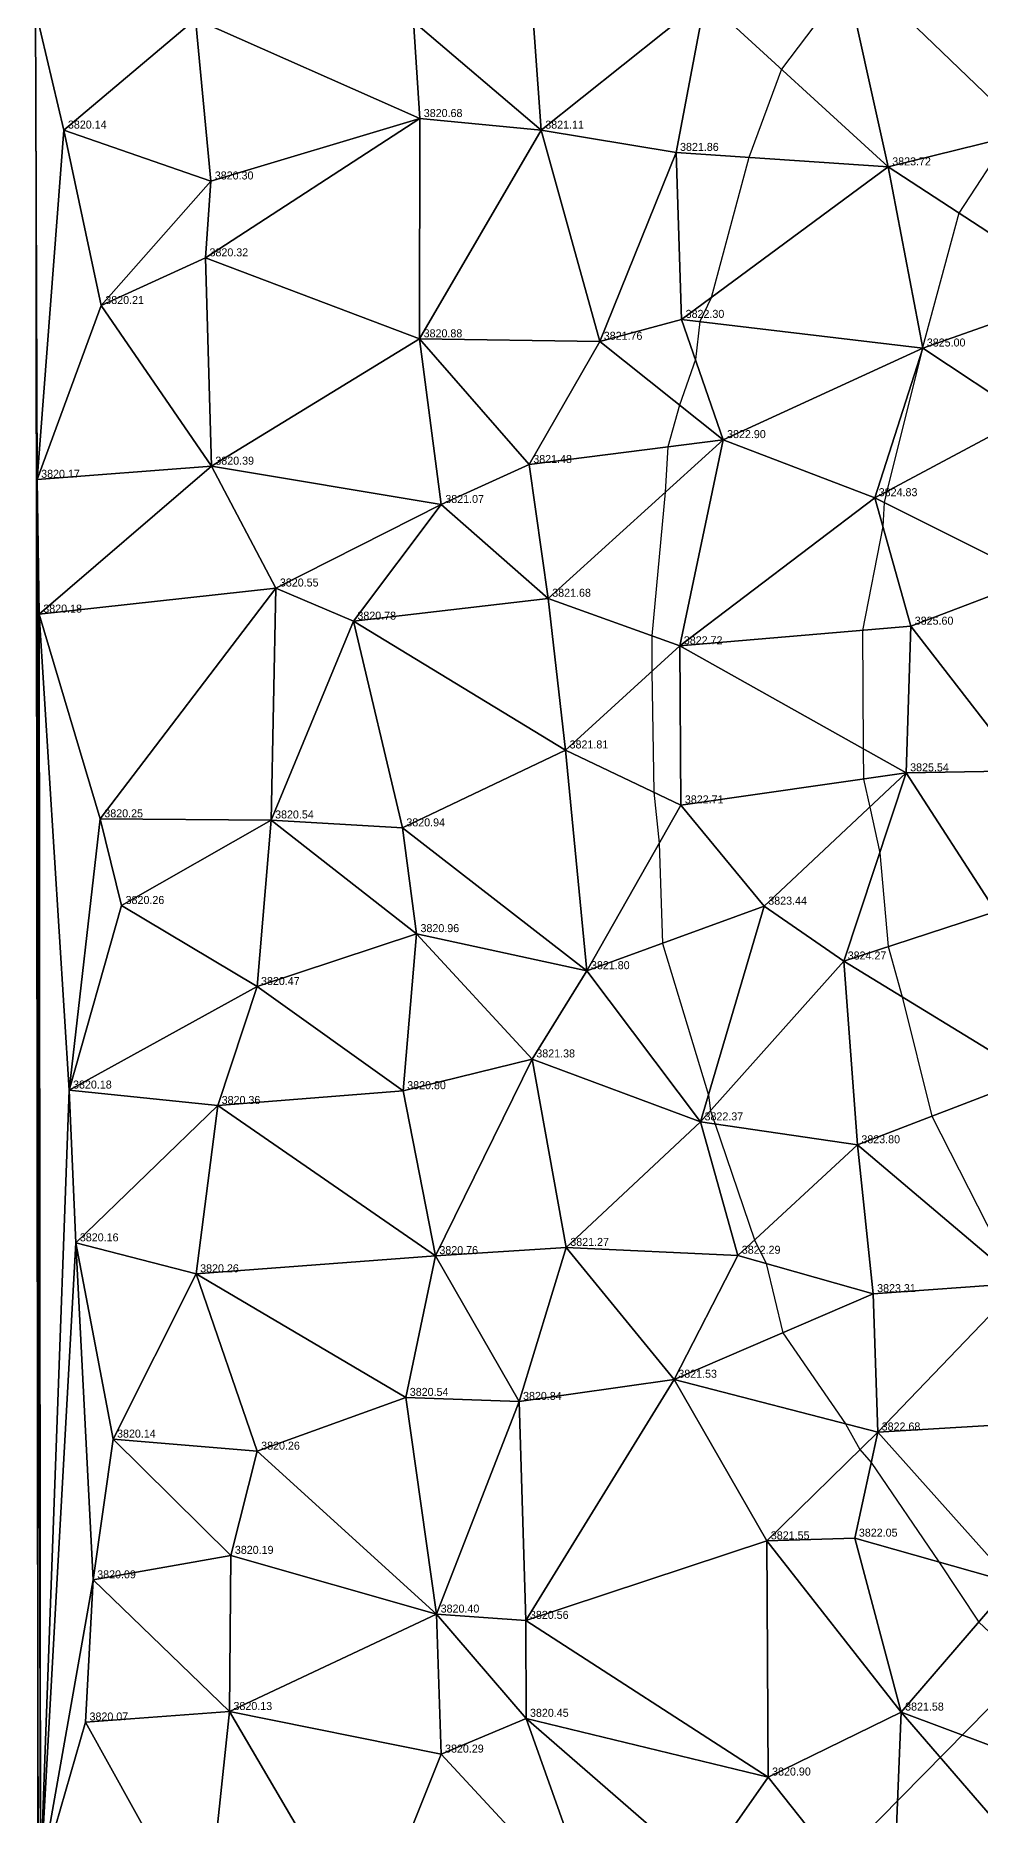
# Model space of a CAD drawing. Header units: metres. Extents: x 389994 to 390511, y 8247994 to 8248506.
# Drawn here: x 389994.3 to 390112.5, y 8248111 to 8248333.5 of the extents above; entities that cross this region are included whole.
import ezdxf

# ---------------------------------------------------------------- set-up
doc = ezdxf.new("R2010")
doc.units = ezdxf.units.M
for name, color, linetype in [('CURVAS_MAYORES', 30, 'Continuous'), ('CURVAS_MENORES', 33, 'Continuous'), ('EJE', 1, 'Continuous'), ('PUNTOS', 7, 'Continuous'), ('TIN', 8, 'Continuous')]:
    doc.layers.add(name, color=color, linetype=linetype)

msp = doc.modelspace()

# ---------------------------------------------------------------- linework, layer by layer
at = {"layer": 'CURVAS_MAYORES', "elevation": 3825}
msp.add_lwpolyline([(390115.97, 8248320.77), (390109.77, 8248311.28), (390105.24, 8248294.48), (390105.2, 8248294.4), (390105.2, 8248294.37), (390105.09, 8248293.88), (390100.77, 8248276.5), (390100.44, 8248275.1), (390100.26, 8248272.11), (390097.72, 8248259.12), (390097.79, 8248244.32), (390097.84, 8248240.54), (390098.65, 8248237.04), (390099.87, 8248231.33), (390100.93, 8248219.59), (390102.69, 8248213.3), (390106.39, 8248198.39), (390116.69, 8248178.21)], dxfattribs=at)
at = {"layer": 'CURVAS_MENORES', "elevation": 3822.5}
msp.add_lwpolyline([(390095.8, 8248340.14), (390087.59, 8248329.25), (390083.5, 8248318.23), (390078.78, 8248300.69), (390077.37, 8248297.71), (390076.84, 8248292.96), (390074.85, 8248287.28), (390073.4, 8248282.06), (390073.05, 8248276.38), (390071.37, 8248258.45), (390071.39, 8248254), (390071.65, 8248238.89), (390072.31, 8248232.52), (390072.71, 8248220), (390078.46, 8248201.01), (390078.72, 8248199.07), (390079.28, 8248197.41), (390084.22, 8248182.93), (390085.66, 8248180), (390087.74, 8248171.33), (390095.6, 8248159.95), (390097.4, 8248156.73), (390098.81, 8248155.12), (390107.25, 8248142.68), (390112.25, 8248135.16), (390121.09, 8248126.87)], dxfattribs=at)
at = {"layer": 'EJE'}
msp.add_lwpolyline([(390034.34, 8248044.04), (390250.02, 8248262.95), (390470.51, 8248445.06)], dxfattribs=at)
at = {"layer": 'PUNTOS'}
for p in [(389997.88, 8248321.64, 3820.14), (390042.37, 8248323.08, 3820.68), (390057.56, 8248321.63, 3821.11), (390074.41, 8248318.85, 3821.86), (390100.94, 8248317.04, 3823.72), (390016.24, 8248315.28, 3820.3), (390015.58, 8248305.67, 3820.32), (390002.55, 8248299.71, 3820.21), (390075.11, 8248297.98, 3822.3), (390042.35, 8248295.55, 3820.88), (390064.87, 8248295.24, 3821.76), (390105.26, 8248294.4, 3825), (390080.29, 8248282.95, 3822.9), (390016.31, 8248279.63, 3820.39), (390056.06, 8248279.84, 3821.48), (389994.53, 8248277.99, 3820.17), (390045.06, 8248274.84, 3821.07), (390099.25, 8248275.69, 3824.83), (390024.38, 8248264.4, 3820.55), (390058.43, 8248263.12, 3821.68), (389994.8, 8248261.14, 3820.18), (390034.07, 8248260.26, 3820.78), (390103.75, 8248259.63, 3825.6), (390074.88, 8248257.18, 3822.72), (390060.6, 8248244.16, 3821.81), (390103.18, 8248241.3, 3825.54), (390075.01, 8248237.29, 3822.71), (390002.43, 8248235.55, 3820.25), (390023.78, 8248235.41, 3820.54), (390040.19, 8248234.42, 3820.94), (390005.09, 8248224.72, 3820.26), (390085.44, 8248224.63, 3823.44), (390041.96, 8248221.2, 3820.96), (390063.27, 8248216.57, 3821.8), (390095.37, 8248217.78, 3824.27), (390022.02, 8248214.59, 3820.47), (390056.44, 8248205.54, 3821.38), (389998.52, 8248201.65, 3820.18), (390040.3, 8248201.57, 3820.8), (390017.1, 8248199.72, 3820.36), (390077.47, 8248197.67, 3822.37), (390097.08, 8248194.81, 3823.8), (389999.37, 8248182.55, 3820.16), (390044.32, 8248180.95, 3820.76), (390060.69, 8248181.98, 3821.27), (390082.13, 8248181, 3822.29), (390014.41, 8248178.68, 3820.26), (390099.05, 8248176.2, 3823.31), (390074.19, 8248165.5, 3821.53), (390040.62, 8248163.23, 3820.54), (390054.78, 8248162.73, 3820.84), (390099.62, 8248158.91, 3822.68), (390004.02, 8248158.02, 3820.14), (390022.04, 8248156.51, 3820.26), (390085.76, 8248145.3, 3821.55), (390096.77, 8248145.64, 3822.05), (390018.75, 8248143.49, 3820.19), (390001.54, 8248140.43, 3820.09), (390044.48, 8248136.15, 3820.4), (390055.64, 8248135.36, 3820.56), (390018.58, 8248123.97, 3820.13), (390055.65, 8248123.12, 3820.45), (390102.55, 8248123.9, 3821.58), (390000.58, 8248122.66, 3820.07), (390045.03, 8248118.65, 3820.29), (390085.92, 8248115.78, 3820.9)]:
    msp.add_point(p, dxfattribs=at)
at = {"layer": 'TIN'}
for points in [[(390057.56, 8248321.63, 3821.11), (390055.87, 8248344.83, 3820.78), (390041.6, 8248335.21, 3820.57)], [(390057.56, 8248321.63, 3821.11), (390078.03, 8248338, 3821.63), (390055.87, 8248344.83, 3820.78)], [(390078.03, 8248338, 3821.63), (390100.94, 8248317.04, 3823.72), (390095.04, 8248343.55, 3822.32)], [(390100.94, 8248317.04, 3823.72), (390118.18, 8248321.31, 3825.19), (390095.04, 8248343.55, 3822.32)], [(390118.18, 8248321.31, 3825.19), (390122.12, 8248340.57, 3824.4), (390095.04, 8248343.55, 3822.32)], [(389997.88, 8248321.64, 3820.14), (390014.31, 8248335.51, 3820.22), (389994.34, 8248336.63, 3820.1)], [(389994.53, 8248277.99, 3820.17), (389997.88, 8248321.64, 3820.14), (389994.34, 8248336.63, 3820.1)], [(389994.71, 8248018.65, 3820), (389994.53, 8248277.99, 3820.17), (389994.34, 8248336.63, 3820.1)], [(390074.41, 8248318.85, 3821.86), (390078.03, 8248338, 3821.63), (390057.56, 8248321.63, 3821.11)], [(390078.03, 8248338, 3821.63), (390074.41, 8248318.85, 3821.86), (390100.94, 8248317.04, 3823.72)], [(390014.31, 8248335.51, 3820.22), (389997.88, 8248321.64, 3820.14), (390016.24, 8248315.28, 3820.3)], [(390014.31, 8248335.51, 3820.22), (390042.37, 8248323.08, 3820.68), (390041.6, 8248335.21, 3820.57)], [(390042.37, 8248323.08, 3820.68), (390014.31, 8248335.51, 3820.22), (390016.24, 8248315.28, 3820.3)], [(390042.37, 8248323.08, 3820.68), (390057.56, 8248321.63, 3821.11), (390041.6, 8248335.21, 3820.57)], [(389994.53, 8248277.99, 3820.17), (390002.55, 8248299.71, 3820.21), (389997.88, 8248321.64, 3820.14)], [(389997.88, 8248321.64, 3820.14), (390002.55, 8248299.71, 3820.21), (390016.24, 8248315.28, 3820.3)], [(390042.37, 8248323.08, 3820.68), (390016.24, 8248315.28, 3820.3), (390015.58, 8248305.67, 3820.32)], [(390042.35, 8248295.55, 3820.88), (390042.37, 8248323.08, 3820.68), (390015.58, 8248305.67, 3820.32)], [(390042.37, 8248323.08, 3820.68), (390042.35, 8248295.55, 3820.88), (390057.56, 8248321.63, 3821.11)], [(390042.35, 8248295.55, 3820.88), (390064.87, 8248295.24, 3821.76), (390057.56, 8248321.63, 3821.11)], [(390064.87, 8248295.24, 3821.76), (390074.41, 8248318.85, 3821.86), (390057.56, 8248321.63, 3821.11)], [(390100.94, 8248317.04, 3823.72), (390125.02, 8248301.34, 3827.21), (390118.18, 8248321.31, 3825.19)], [(390075.11, 8248297.98, 3822.3), (390074.41, 8248318.85, 3821.86), (390064.87, 8248295.24, 3821.76)], [(390074.41, 8248318.85, 3821.86), (390075.11, 8248297.98, 3822.3), (390100.94, 8248317.04, 3823.72)], [(390100.94, 8248317.04, 3823.72), (390075.11, 8248297.98, 3822.3), (390105.26, 8248294.4, 3825)], [(390125.02, 8248301.34, 3827.21), (390100.94, 8248317.04, 3823.72), (390105.26, 8248294.4, 3825)], [(390016.24, 8248315.28, 3820.3), (390002.55, 8248299.71, 3820.21), (390015.58, 8248305.67, 3820.32)], [(390002.55, 8248299.71, 3820.21), (390016.31, 8248279.63, 3820.39), (390015.58, 8248305.67, 3820.32)], [(390016.31, 8248279.63, 3820.39), (390042.35, 8248295.55, 3820.88), (390015.58, 8248305.67, 3820.32)], [(390118.24, 8248285.79, 3826.99), (390125.02, 8248301.34, 3827.21), (390105.26, 8248294.4, 3825)], [(390002.55, 8248299.71, 3820.21), (389994.53, 8248277.99, 3820.17), (390016.31, 8248279.63, 3820.39)], [(390075.11, 8248297.98, 3822.3), (390064.87, 8248295.24, 3821.76), (390080.29, 8248282.95, 3822.9)], [(390075.11, 8248297.98, 3822.3), (390080.29, 8248282.95, 3822.9), (390105.26, 8248294.4, 3825)], [(390016.31, 8248279.63, 3820.39), (390045.06, 8248274.84, 3821.07), (390042.35, 8248295.55, 3820.88)], [(390064.87, 8248295.24, 3821.76), (390042.35, 8248295.55, 3820.88), (390056.06, 8248279.84, 3821.48)], [(390042.35, 8248295.55, 3820.88), (390045.06, 8248274.84, 3821.07), (390056.06, 8248279.84, 3821.48)], [(390080.29, 8248282.95, 3822.9), (390064.87, 8248295.24, 3821.76), (390056.06, 8248279.84, 3821.48)], [(390080.29, 8248282.95, 3822.9), (390099.25, 8248275.69, 3824.83), (390105.26, 8248294.4, 3825)], [(390099.25, 8248275.69, 3824.83), (390118.24, 8248285.79, 3826.99), (390105.26, 8248294.4, 3825)], [(390118.24, 8248285.79, 3826.99), (390099.25, 8248275.69, 3824.83), (390119.44, 8248265.62, 3827.77)], [(390058.43, 8248263.12, 3821.68), (390080.29, 8248282.95, 3822.9), (390056.06, 8248279.84, 3821.48)], [(390080.29, 8248282.95, 3822.9), (390058.43, 8248263.12, 3821.68), (390074.88, 8248257.18, 3822.72)], [(390099.25, 8248275.69, 3824.83), (390080.29, 8248282.95, 3822.9), (390074.88, 8248257.18, 3822.72)], [(389994.53, 8248277.99, 3820.17), (389994.8, 8248261.14, 3820.18), (390016.31, 8248279.63, 3820.39)], [(390016.31, 8248279.63, 3820.39), (389994.8, 8248261.14, 3820.18), (390024.38, 8248264.4, 3820.55)], [(390045.06, 8248274.84, 3821.07), (390016.31, 8248279.63, 3820.39), (390024.38, 8248264.4, 3820.55)], [(390045.06, 8248274.84, 3821.07), (390058.43, 8248263.12, 3821.68), (390056.06, 8248279.84, 3821.48)], [(389994.8, 8248261.14, 3820.18), (389994.53, 8248277.99, 3820.17), (389994.93, 8248103.16, 3820.03)], [(389994.93, 8248103.16, 3820.03), (389994.53, 8248277.99, 3820.17), (389994.71, 8248018.65, 3820)], [(390034.07, 8248260.26, 3820.78), (390045.06, 8248274.84, 3821.07), (390024.38, 8248264.4, 3820.55)], [(390058.43, 8248263.12, 3821.68), (390045.06, 8248274.84, 3821.07), (390034.07, 8248260.26, 3820.78)], [(390103.75, 8248259.63, 3825.6), (390099.25, 8248275.69, 3824.83), (390074.88, 8248257.18, 3822.72)], [(390099.25, 8248275.69, 3824.83), (390103.75, 8248259.63, 3825.6), (390119.44, 8248265.62, 3827.77)], [(390103.75, 8248259.63, 3825.6), (390117.75, 8248241.55, 3827.61), (390119.44, 8248265.62, 3827.77)], [(389994.8, 8248261.14, 3820.18), (390002.43, 8248235.55, 3820.25), (390024.38, 8248264.4, 3820.55)], [(390002.43, 8248235.55, 3820.25), (390023.78, 8248235.41, 3820.54), (390024.38, 8248264.4, 3820.55)], [(390023.78, 8248235.41, 3820.54), (390034.07, 8248260.26, 3820.78), (390024.38, 8248264.4, 3820.55)], [(390060.6, 8248244.16, 3821.81), (390058.43, 8248263.12, 3821.68), (390034.07, 8248260.26, 3820.78)], [(390058.43, 8248263.12, 3821.68), (390060.6, 8248244.16, 3821.81), (390074.88, 8248257.18, 3822.72)], [(390002.43, 8248235.55, 3820.25), (389994.8, 8248261.14, 3820.18), (389998.52, 8248201.65, 3820.18)], [(389998.52, 8248201.65, 3820.18), (389994.8, 8248261.14, 3820.18), (389994.93, 8248103.16, 3820.03)], [(390023.78, 8248235.41, 3820.54), (390040.19, 8248234.42, 3820.94), (390034.07, 8248260.26, 3820.78)], [(390040.19, 8248234.42, 3820.94), (390060.6, 8248244.16, 3821.81), (390034.07, 8248260.26, 3820.78)], [(390103.18, 8248241.3, 3825.54), (390103.75, 8248259.63, 3825.6), (390074.88, 8248257.18, 3822.72)], [(390117.75, 8248241.55, 3827.61), (390103.75, 8248259.63, 3825.6), (390103.18, 8248241.3, 3825.54)], [(390060.6, 8248244.16, 3821.81), (390075.01, 8248237.29, 3822.71), (390074.88, 8248257.18, 3822.72)], [(390075.01, 8248237.29, 3822.71), (390103.18, 8248241.3, 3825.54), (390074.88, 8248257.18, 3822.72)], [(390060.6, 8248244.16, 3821.81), (390040.19, 8248234.42, 3820.94), (390063.27, 8248216.57, 3821.8)], [(390075.01, 8248237.29, 3822.71), (390060.6, 8248244.16, 3821.81), (390063.27, 8248216.57, 3821.8)], [(390075.01, 8248237.29, 3822.71), (390085.44, 8248224.63, 3823.44), (390103.18, 8248241.3, 3825.54)], [(390103.18, 8248241.3, 3825.54), (390085.44, 8248224.63, 3823.44), (390095.37, 8248217.78, 3824.27)], [(390114.39, 8248223.97, 3826.76), (390103.18, 8248241.3, 3825.54), (390095.37, 8248217.78, 3824.27)], [(390117.75, 8248241.55, 3827.61), (390103.18, 8248241.3, 3825.54), (390114.39, 8248223.97, 3826.76)], [(390085.44, 8248224.63, 3823.44), (390075.01, 8248237.29, 3822.71), (390063.27, 8248216.57, 3821.8)], [(390005.09, 8248224.72, 3820.26), (390002.43, 8248235.55, 3820.25), (389998.52, 8248201.65, 3820.18)], [(390005.09, 8248224.72, 3820.26), (390023.78, 8248235.41, 3820.54), (390002.43, 8248235.55, 3820.25)], [(390023.78, 8248235.41, 3820.54), (390005.09, 8248224.72, 3820.26), (390022.02, 8248214.59, 3820.47)], [(390041.96, 8248221.2, 3820.96), (390023.78, 8248235.41, 3820.54), (390022.02, 8248214.59, 3820.47)], [(390040.19, 8248234.42, 3820.94), (390023.78, 8248235.41, 3820.54), (390041.96, 8248221.2, 3820.96)], [(390040.19, 8248234.42, 3820.94), (390041.96, 8248221.2, 3820.96), (390063.27, 8248216.57, 3821.8)], [(390005.09, 8248224.72, 3820.26), (389998.52, 8248201.65, 3820.18), (390022.02, 8248214.59, 3820.47)], [(390077.47, 8248197.67, 3822.37), (390085.44, 8248224.63, 3823.44), (390063.27, 8248216.57, 3821.8)], [(390085.44, 8248224.63, 3823.44), (390077.47, 8248197.67, 3822.37), (390095.37, 8248217.78, 3824.27)], [(390119.08, 8248203.26, 3826.63), (390114.39, 8248223.97, 3826.76), (390095.37, 8248217.78, 3824.27)], [(390040.3, 8248201.57, 3820.8), (390041.96, 8248221.2, 3820.96), (390022.02, 8248214.59, 3820.47)], [(390041.96, 8248221.2, 3820.96), (390040.3, 8248201.57, 3820.8), (390056.44, 8248205.54, 3821.38)], [(390041.96, 8248221.2, 3820.96), (390056.44, 8248205.54, 3821.38), (390063.27, 8248216.57, 3821.8)], [(390056.44, 8248205.54, 3821.38), (390077.47, 8248197.67, 3822.37), (390063.27, 8248216.57, 3821.8)], [(390077.47, 8248197.67, 3822.37), (390097.08, 8248194.81, 3823.8), (390095.37, 8248217.78, 3824.27)], [(390097.08, 8248194.81, 3823.8), (390119.08, 8248203.26, 3826.63), (390095.37, 8248217.78, 3824.27)], [(389998.52, 8248201.65, 3820.18), (390017.1, 8248199.72, 3820.36), (390022.02, 8248214.59, 3820.47)], [(390017.1, 8248199.72, 3820.36), (390040.3, 8248201.57, 3820.8), (390022.02, 8248214.59, 3820.47)], [(390040.3, 8248201.57, 3820.8), (390044.32, 8248180.95, 3820.76), (390056.44, 8248205.54, 3821.38)], [(390044.32, 8248180.95, 3820.76), (390060.69, 8248181.98, 3821.27), (390056.44, 8248205.54, 3821.38)], [(390060.69, 8248181.98, 3821.27), (390077.47, 8248197.67, 3822.37), (390056.44, 8248205.54, 3821.38)], [(390119.08, 8248203.26, 3826.63), (390097.08, 8248194.81, 3823.8), (390117.51, 8248177.52, 3825.05)], [(389999.37, 8248182.55, 3820.16), (389998.52, 8248201.65, 3820.18), (389994.93, 8248103.16, 3820.03)], [(389999.37, 8248182.55, 3820.16), (390017.1, 8248199.72, 3820.36), (389998.52, 8248201.65, 3820.18)], [(390044.32, 8248180.95, 3820.76), (390040.3, 8248201.57, 3820.8), (390017.1, 8248199.72, 3820.36)], [(390017.1, 8248199.72, 3820.36), (389999.37, 8248182.55, 3820.16), (390014.41, 8248178.68, 3820.26)], [(390044.32, 8248180.95, 3820.76), (390017.1, 8248199.72, 3820.36), (390014.41, 8248178.68, 3820.26)], [(390060.69, 8248181.98, 3821.27), (390082.13, 8248181, 3822.29), (390077.47, 8248197.67, 3822.37)], [(390082.13, 8248181, 3822.29), (390097.08, 8248194.81, 3823.8), (390077.47, 8248197.67, 3822.37)], [(390082.13, 8248181, 3822.29), (390099.05, 8248176.2, 3823.31), (390097.08, 8248194.81, 3823.8)], [(390097.08, 8248194.81, 3823.8), (390099.05, 8248176.2, 3823.31), (390117.51, 8248177.52, 3825.05)], [(389999.37, 8248182.55, 3820.16), (389994.93, 8248103.16, 3820.03), (390001.54, 8248140.43, 3820.09)], [(389999.37, 8248182.55, 3820.16), (390004.02, 8248158.02, 3820.14), (390014.41, 8248178.68, 3820.26)], [(390004.02, 8248158.02, 3820.14), (389999.37, 8248182.55, 3820.16), (390001.54, 8248140.43, 3820.09)], [(390044.32, 8248180.95, 3820.76), (390014.41, 8248178.68, 3820.26), (390040.62, 8248163.23, 3820.54)], [(390054.78, 8248162.73, 3820.84), (390044.32, 8248180.95, 3820.76), (390040.62, 8248163.23, 3820.54)], [(390054.78, 8248162.73, 3820.84), (390060.69, 8248181.98, 3821.27), (390044.32, 8248180.95, 3820.76)], [(390060.69, 8248181.98, 3821.27), (390054.78, 8248162.73, 3820.84), (390074.19, 8248165.5, 3821.53)], [(390082.13, 8248181, 3822.29), (390060.69, 8248181.98, 3821.27), (390074.19, 8248165.5, 3821.53)], [(390099.05, 8248176.2, 3823.31), (390082.13, 8248181, 3822.29), (390074.19, 8248165.5, 3821.53)], [(390004.02, 8248158.02, 3820.14), (390022.04, 8248156.51, 3820.26), (390014.41, 8248178.68, 3820.26)], [(390014.41, 8248178.68, 3820.26), (390022.04, 8248156.51, 3820.26), (390040.62, 8248163.23, 3820.54)], [(390099.05, 8248176.2, 3823.31), (390099.62, 8248158.91, 3822.68), (390117.51, 8248177.52, 3825.05)], [(390099.62, 8248158.91, 3822.68), (390122.65, 8248160.28, 3824.5), (390117.51, 8248177.52, 3825.05)], [(390099.62, 8248158.91, 3822.68), (390099.05, 8248176.2, 3823.31), (390074.19, 8248165.5, 3821.53)], [(390054.78, 8248162.73, 3820.84), (390055.64, 8248135.36, 3820.56), (390074.19, 8248165.5, 3821.53)], [(390055.64, 8248135.36, 3820.56), (390085.76, 8248145.3, 3821.55), (390074.19, 8248165.5, 3821.53)], [(390085.76, 8248145.3, 3821.55), (390099.62, 8248158.91, 3822.68), (390074.19, 8248165.5, 3821.53)], [(390022.04, 8248156.51, 3820.26), (390044.48, 8248136.15, 3820.4), (390040.62, 8248163.23, 3820.54)], [(390044.48, 8248136.15, 3820.4), (390054.78, 8248162.73, 3820.84), (390040.62, 8248163.23, 3820.54)], [(390055.64, 8248135.36, 3820.56), (390054.78, 8248162.73, 3820.84), (390044.48, 8248136.15, 3820.4)], [(390085.76, 8248145.3, 3821.55), (390096.77, 8248145.64, 3822.05), (390099.62, 8248158.91, 3822.68)], [(390099.62, 8248158.91, 3822.68), (390096.77, 8248145.64, 3822.05), (390116.49, 8248140.08, 3822.9)], [(390122.65, 8248160.28, 3824.5), (390099.62, 8248158.91, 3822.68), (390116.49, 8248140.08, 3822.9)], [(390018.75, 8248143.49, 3820.19), (390004.02, 8248158.02, 3820.14), (390001.54, 8248140.43, 3820.09)], [(390004.02, 8248158.02, 3820.14), (390018.75, 8248143.49, 3820.19), (390022.04, 8248156.51, 3820.26)], [(390022.04, 8248156.51, 3820.26), (390018.75, 8248143.49, 3820.19), (390044.48, 8248136.15, 3820.4)], [(390085.92, 8248115.78, 3820.9), (390085.76, 8248145.3, 3821.55), (390055.64, 8248135.36, 3820.56)], [(390096.77, 8248145.64, 3822.05), (390085.76, 8248145.3, 3821.55), (390102.55, 8248123.9, 3821.58)], [(390085.76, 8248145.3, 3821.55), (390085.92, 8248115.78, 3820.9), (390102.55, 8248123.9, 3821.58)], [(390096.77, 8248145.64, 3822.05), (390102.55, 8248123.9, 3821.58), (390116.49, 8248140.08, 3822.9)], [(390018.58, 8248123.97, 3820.13), (390018.75, 8248143.49, 3820.19), (390001.54, 8248140.43, 3820.09)], [(390044.48, 8248136.15, 3820.4), (390018.75, 8248143.49, 3820.19), (390018.58, 8248123.97, 3820.13)], [(389994.93, 8248103.16, 3820.03), (390000.58, 8248122.66, 3820.07), (390001.54, 8248140.43, 3820.09)], [(390000.58, 8248122.66, 3820.07), (390018.58, 8248123.97, 3820.13), (390001.54, 8248140.43, 3820.09)], [(390102.55, 8248123.9, 3821.58), (390125.05, 8248115.48, 3822.15), (390116.49, 8248140.08, 3822.9)], [(390044.48, 8248136.15, 3820.4), (390018.58, 8248123.97, 3820.13), (390045.03, 8248118.65, 3820.29)], [(390055.65, 8248123.12, 3820.45), (390044.48, 8248136.15, 3820.4), (390045.03, 8248118.65, 3820.29)], [(390055.65, 8248123.12, 3820.45), (390055.64, 8248135.36, 3820.56), (390044.48, 8248136.15, 3820.4)], [(390055.65, 8248123.12, 3820.45), (390085.92, 8248115.78, 3820.9), (390055.64, 8248135.36, 3820.56)], [(390000.58, 8248122.66, 3820.07), (390015.57, 8248095.6, 3820.06), (390018.58, 8248123.97, 3820.13)], [(390015.57, 8248095.6, 3820.06), (390035.57, 8248094.98, 3820.13), (390018.58, 8248123.97, 3820.13)], [(390018.58, 8248123.97, 3820.13), (390035.57, 8248094.98, 3820.13), (390045.03, 8248118.65, 3820.29)], [(390064.88, 8248097.23, 3820.33), (390055.65, 8248123.12, 3820.45), (390045.03, 8248118.65, 3820.29)], [(390085.92, 8248115.78, 3820.9), (390055.65, 8248123.12, 3820.45), (390077.68, 8248103.99, 3820.56)], [(390055.65, 8248123.12, 3820.45), (390064.88, 8248097.23, 3820.33), (390077.68, 8248103.99, 3820.56)], [(390102.55, 8248123.9, 3821.58), (390085.92, 8248115.78, 3820.9), (390101.44, 8248096.25, 3820.84)], [(390119.22, 8248104.61, 3821.51), (390102.55, 8248123.9, 3821.58), (390101.44, 8248096.25, 3820.84)], [(390119.22, 8248104.61, 3821.51), (390125.05, 8248115.48, 3822.15), (390102.55, 8248123.9, 3821.58)], [(390015.57, 8248095.6, 3820.06), (390000.58, 8248122.66, 3820.07), (389994.93, 8248103.16, 3820.03)], [(390035.57, 8248094.98, 3820.13), (390064.88, 8248097.23, 3820.33), (390045.03, 8248118.65, 3820.29)], [(390085.92, 8248115.78, 3820.9), (390077.68, 8248103.99, 3820.56), (390101.44, 8248096.25, 3820.84)]]:
    msp.add_3dface(points, dxfattribs=at)

# ---------------------------------------------------------------- texts
at = {"layer": 'PUNTOS'}
for s, p in [('3820.68', (390042.87, 8248323.28)), ('3820.14', (389998.38, 8248321.84)), ('3821.11', (390058.06, 8248321.83)), ('3821.86', (390074.91, 8248319.05)), ('3820.30', (390016.74, 8248315.48)), ('3823.72', (390101.44, 8248317.24)), ('3820.32', (390016.08, 8248305.87)), ('3820.21', (390003.05, 8248299.91)), ('3822.30', (390075.61, 8248298.18)), ('3820.88', (390042.85, 8248295.75)), ('3821.76', (390065.37, 8248295.44)), ('3825.00', (390105.76, 8248294.6)), ('3822.90', (390080.79, 8248283.15)), ('3820.39', (390016.81, 8248279.83)), ('3821.48', (390056.56, 8248280.04)), ('3820.17', (389995.03, 8248278.19)), ('3824.83', (390099.75, 8248275.89)), ('3821.07', (390045.56, 8248275.04)), ('3820.55', (390024.88, 8248264.6)), ('3821.68', (390058.93, 8248263.32)), ('3820.18', (389995.3, 8248261.34)), ('3820.78', (390034.57, 8248260.46)), ('3825.60', (390104.25, 8248259.83)), ('3822.72', (390075.38, 8248257.38)), ('3821.81', (390061.1, 8248244.36)), ('3825.54', (390103.68, 8248241.5)), ('3820.25', (390002.93, 8248235.75)), ('3820.54', (390024.28, 8248235.61)), ('3822.71', (390075.51, 8248237.49)), ('3820.94', (390040.69, 8248234.62)), ('3820.26', (390005.59, 8248224.92)), ('3823.44', (390085.94, 8248224.83)), ('3820.96', (390042.46, 8248221.4)), ('3824.27', (390095.87, 8248217.98)), ('3821.80', (390063.77, 8248216.77)), ('3820.47', (390022.52, 8248214.79)), ('3821.38', (390056.94, 8248205.74)), ('3820.18', (389999.02, 8248201.85)), ('3820.36', (390017.6, 8248199.92)), ('3820.80', (390040.8, 8248201.77)), ('3822.37', (390077.97, 8248197.87)), ('3823.80', (390097.58, 8248195.01)), ('3820.16', (389999.87, 8248182.75)), ('3821.27', (390061.19, 8248182.18)), ('3820.76', (390044.82, 8248181.15)), ('3822.29', (390082.63, 8248181.2)), ('3820.26', (390014.91, 8248178.88)), ('3823.31', (390099.55, 8248176.4)), ('3821.53', (390074.69, 8248165.7)), ('3820.54', (390041.12, 8248163.43)), ('3820.84', (390055.28, 8248162.93)), ('3820.14', (390004.52, 8248158.22)), ('3822.68', (390100.12, 8248159.11)), ('3820.26', (390022.54, 8248156.71)), ('3821.55', (390086.26, 8248145.5)), ('3822.05', (390097.27, 8248145.84)), ('3820.19', (390019.25, 8248143.69)), ('3820.09', (390002.04, 8248140.63)), ('3820.40', (390044.98, 8248136.35)), ('3820.56', (390056.14, 8248135.56)), ('3820.13', (390019.08, 8248124.17)), ('3820.07', (390001.08, 8248122.86)), ('3820.45', (390056.15, 8248123.32)), ('3821.58', (390103.05, 8248124.1)), ('3820.29', (390045.53, 8248118.85)), ('3820.90', (390086.42, 8248115.98))]:
    msp.add_text(s, height=1, dxfattribs=at).set_placement(p)

doc.saveas('drawing.dxf')
